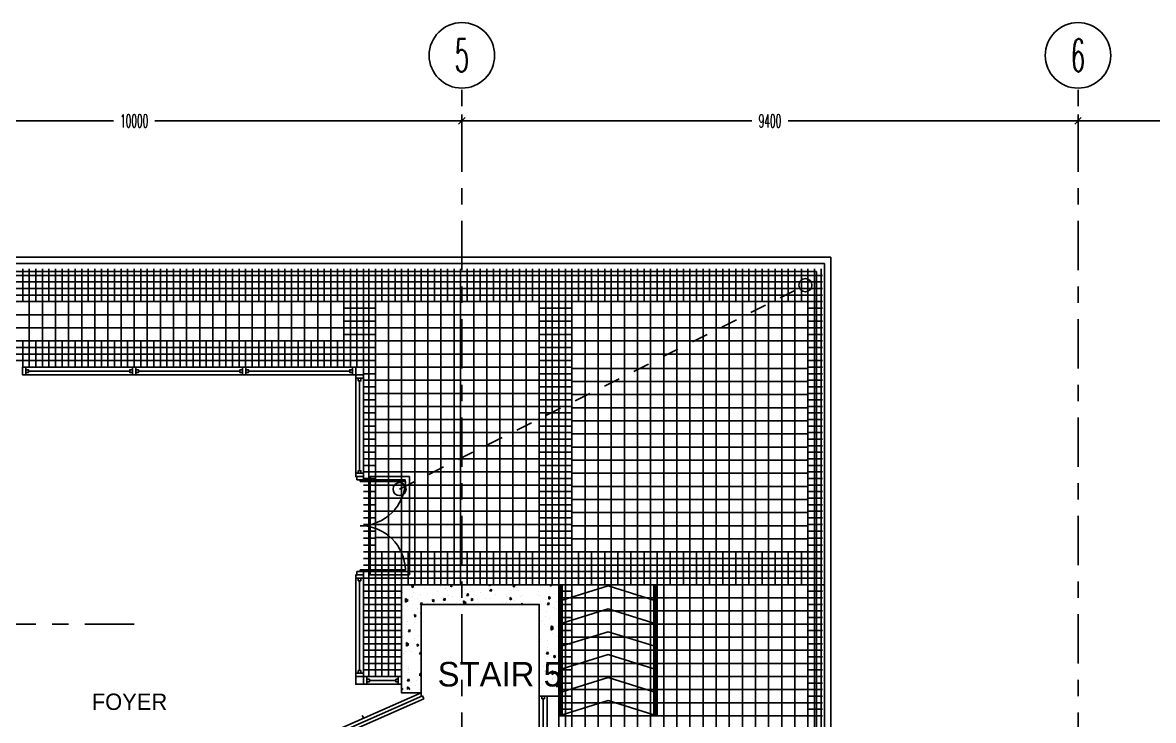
# Model space of a CAD drawing. Extents: x -15993 to 86771, y -21965 to 41866.
# Drawn here: x 33998 to 51250, y 15130 to 25777 of the extents above; entities that cross this region are included whole.
import ezdxf
from ezdxf.enums import TextEntityAlignment as Align

# ---------------------------------------------------------------- set-up
doc = ezdxf.new("R2010")
doc.units = 0
doc.header["$LTSCALE"] = 100
doc.header["$MEASUREMENT"] = 0
doc.header["$PDMODE"] = 3
doc.header["$PDSIZE"] = -5
doc.linetypes.add('HIDDEN', pattern=[5, 2.5, -2.5])
doc.linetypes.add('X030--AG$0$CENTER', pattern=[15, 7.5, -2.5, 2.5, -2.5])
doc.layers.get('0').update_dxf_attribs({"color": 8, "linetype": 'CONTINUOUS'})
doc.layers.get('DEFPOINTS').update_dxf_attribs({"color": 8, "linetype": 'CONTINUOUS'})
for name, color, linetype in [('000-H', 8, 'CONTINUOUS'), ('030--', 8, 'CONTINUOUS'), ('200-T', 8, 'CONTINUOUS'), ('240--', 8, 'CONTINUOUS'), ('280--', 8, 'CONTINUOUS'), ('310--', 8, 'CONTINUOUS'), ('320--', 8, 'CONTINUOUS'), ('431--', 8, 'CONTINUOUS'), ('432--', 8, 'CONTINUOUS'), ('900--', 8, 'CONTINUOUS'), ('950--', 8, 'CONTINUOUS'), ('960--', 8, 'CONTINUOUS'), ('X030--AG$0$000-D', 8, 'CONTINUOUS'), ('X030--AG$0$030--', 8, 'CONTINUOUS')]:
    doc.layers.add(name, color=color, linetype=linetype)
doc.styles.add('HELV', font='hvl____.pfb')
doc.styles.add('ROMANS_5', font='romans.shx', dxfattribs={"width": 0.5})
doc.styles.add('X030--AG$0$ROMANS_5', font='ROMANS.SHX', dxfattribs={"width": 0.5})
doc.dimstyles.new('100', dxfattribs={"dimscale": 100, "dimtxt": 2, "dimasz": 0, "dimexe": 1, "dimexo": 5, "dimgap": 1, "dimtad": 0, "dimrnd": 1, "dimdsep": 46, "dimtxsty": 'ROMANS_5', "dimtsz": 0.5, "dimcen": 1, "dimdle": 1, "dimadec": 0, "dimazin": 0, "dimtfac": 1, "dimtix": 1, "dimtofl": 0, "dimtmove": 2, "dimatfit": 3, "dimfxl": 1, "dimtolj": 1, "dimarcsym": 0})

# ---------------------------------------------------------------- blocks, each defined once
blk = doc.blocks.new('W900')
at = {"layer": '310--'}
blk.add_line((860, 60), (40, 60), dxfattribs=at)
at = {"layer": '310--', "color": 8}
blk.add_lwpolyline([(900, 0), (900, 120), (0, 120), (0, 0)], close=True, dxfattribs=at)
at = {"layer": '310--'}
for points in [[(40, 40), (40, 80), (0, 80), (0, 40)], [(860, 40), (860, 80), (900, 80), (900, 40)]]:
    blk.add_lwpolyline(points, close=True, dxfattribs=at)
blk = doc.blocks.new('D2-1500')
at = {"color": 0}
for points in [[(75, 50), (75, 737), (50, 737), (50, 50)], [(1425, 50), (1425, 737), (1450, 737), (1450, 50)], [(50, 0), (0, 0), (0, 100), (50, 100)], [(1450, 0), (1500, 0), (1500, 100), (1450, 100)]]:
    blk.add_lwpolyline(points, close=True, dxfattribs=at)
for centre, start, end in [((62, 50), 0, 88.9582), ((1438, 50), 91.0418, 180)]:
    blk.add_arc(centre, 688, start, end, dxfattribs=at)
blk = doc.blocks.new('*X221')
at = {"color": 0}
for p, q in [((39792, 17084), (39792, 17084)), ((39894, 17127), (39894, 17127)), ((39942, 17155), (39939, 17192)), ((39965, 17174), (39939, 17192)), ((39942, 17155), (39965, 17174)), ((39956, 17087), (39956, 17087)), ((40062, 17172), (40062, 17172)), ((40133, 17146), (40133, 17146)), ((40323, 17103), (40323, 17103)), ((40374, 17167), (40374, 17167)), ((40446, 17135), (40446, 17135)), ((40451, 17136), (40451, 17136)), ((40486, 17111), (40486, 17111)), ((40533, 17169), (40530, 17200)), ((40533, 17169), (40556, 17189)), ((40556, 17188), (40539, 17200)), ((40613, 17186), (40613, 17186)), ((40745, 17122), (40745, 17122)), ((40829, 17092), (40829, 17092)), ((40882, 17094), (40882, 17094)), ((41099, 17180), (41099, 17180)), ((41112, 17138), (41112, 17138)), ((41124, 17184), (41122, 17200)), ((41124, 17184), (41143, 17200)), ((41127, 17099), (41142, 17133)), ((41127, 17099), (41157, 17104)), ((41157, 17104), (41142, 17133)), ((41263, 17178), (41263, 17178)), ((41274, 17145), (41274, 17145)), ((41457, 17113), (41457, 17113)), ((41481, 17167), (41495, 17200)), ((41481, 17167), (41510, 17173)), ((41482, 17142), (41482, 17142)), ((41510, 17173), (41497, 17200)), ((41533, 17156), (41533, 17156)), ((41571, 17109), (41571, 17109)), ((41693, 17137), (41693, 17137)), ((41714, 17198), (41714, 17200)), ((41714, 17198), (41716, 17200)), ((41865, 17100), (41865, 17100)), ((41900, 17172), (41900, 17172)), ((41937, 17153), (41937, 17153)), ((42050, 17179), (42049, 17200)), ((42050, 17179), (42078, 17200)), ((42062, 17179), (42062, 17179)), ((42136, 17188), (42136, 17188)), ((39842, 16935), (39841, 16991)), ((39879, 16961), (39841, 16991)), ((39842, 16935), (39879, 16961)), ((39905, 16962), (39905, 16962)), ((39948, 17024), (39948, 17024)), ((40017, 16995), (40017, 16995)), ((40067, 16892), (40082, 16927)), ((40070, 17051), (40070, 17051)), ((40096, 16900), (40082, 16927)), ((40176, 17050), (40176, 17050)), ((40180, 16914), (40180, 16914)), ((40257, 16938), (40254, 16975)), ((40280, 16957), (40254, 16975)), ((40255, 16955), (40255, 16955)), ((40257, 16938), (40280, 16957)), ((40289, 16928), (40289, 16928)), ((40420, 16961), (40436, 16995)), ((40420, 16961), (40450, 16967)), ((40420, 16934), (40420, 16934)), ((40450, 16967), (40436, 16995)), ((40497, 17034), (40497, 17034)), ((40559, 17013), (40559, 17013)), ((40660, 16953), (40660, 16953)), ((40685, 16913), (40685, 16913)), ((40728, 16900), (40727, 16954)), ((40764, 16924), (40727, 16954)), ((40731, 16900), (40764, 16924)), ((40760, 17067), (40760, 17067)), ((40774, 17030), (40789, 17064)), ((40774, 17030), (40803, 17036)), ((40803, 17036), (40789, 17064)), ((40848, 16952), (40845, 16990)), ((40871, 16972), (40845, 16990)), ((40848, 16952), (40871, 16972)), ((40900, 16974), (40900, 16974)), ((40942, 16970), (40942, 16970)), ((40977, 17074), (40977, 17074)), ((41066, 16997), (41066, 16997)), ((41140, 16993), (41140, 16993)), ((41212, 17058), (41212, 17058)), ((41326, 16936), (41326, 16936)), ((41362, 16915), (41362, 16915)), ((41374, 16929), (41374, 16929)), ((41380, 17013), (41380, 17013)), ((41439, 16967), (41435, 17004)), ((41462, 16986), (41435, 17004)), ((41439, 16967), (41462, 16986)), ((41496, 16956), (41496, 16956)), ((41596, 17020), (41596, 17020)), ((41613, 16900), (41613, 16916)), ((41633, 16900), (41613, 16916)), ((41620, 17032), (41620, 17032)), ((41729, 16931), (41729, 16931)), ((41860, 17052), (41860, 17052)), ((41877, 17040), (41877, 17040)), ((41892, 16938), (41892, 16938)), ((41979, 16978), (41979, 16978)), ((41983, 16920), (41983, 16920)), ((42004, 16894), (42020, 16928)), ((42034, 16899), (42020, 16928)), ((42029, 16981), (42026, 17019)), ((42052, 17001), (42026, 17019)), ((42029, 16981), (42052, 17001)), ((42099, 17072), (42099, 17072)), ((42150, 16949), (42150, 16949)), ((39786, 16846), (39786, 16846)), ((39874, 16870), (39874, 16870)), ((39940, 16895), (39940, 16895)), ((39981, 16706), (39978, 16744)), ((40004, 16726), (39978, 16744)), ((40019, 16840), (40019, 16840)), ((40058, 16774), (40058, 16774)), ((40064, 16762), (40064, 16762)), ((40067, 16892), (40080, 16895)), ((41103, 16903), (41103, 16903)), ((41906, 16820), (41906, 16820)), ((41989, 16791), (41989, 16791)), ((42004, 16894), (42034, 16899)), ((42092, 16856), (42092, 16856)), ((42111, 16818), (42111, 16818)), ((42146, 16839), (42146, 16839)), ((39861, 16593), (39861, 16593)), ((39863, 16639), (39863, 16639)), ((39981, 16706), (40004, 16726)), ((39982, 16620), (39982, 16620)), ((39987, 16662), (39987, 16662)), ((41914, 16637), (41914, 16637)), ((41936, 16654), (41936, 16654)), ((41953, 16588), (41953, 16588)), ((41979, 16708), (41979, 16708)), ((42030, 16688), (42030, 16688)), ((42069, 16533), (42065, 16570)), ((42092, 16552), (42065, 16570)), ((42175, 16551), (42180, 16563)), ((39793, 16409), (39793, 16409)), ((39884, 16481), (39899, 16516)), ((39884, 16481), (39913, 16487)), ((39913, 16487), (39899, 16516)), ((39976, 16517), (39976, 16517)), ((40033, 16430), (40033, 16430)), ((42049, 16532), (42049, 16532)), ((42064, 16504), (42062, 16560)), ((42100, 16531), (42062, 16560)), ((42064, 16504), (42100, 16531)), ((42069, 16533), (42092, 16552)), ((42076, 16455), (42076, 16455)), ((42098, 16541), (42098, 16541)), ((42163, 16410), (42163, 16410)), ((42175, 16551), (42180, 16552)), ((42176, 16482), (42176, 16482)), ((39811, 16379), (39811, 16379)), ((39819, 16310), (39819, 16310)), ((39856, 16260), (39855, 16316)), ((39893, 16286), (39855, 16316)), ((39856, 16260), (39893, 16286)), ((39973, 16386), (39973, 16386)), ((39973, 16344), (39973, 16344)), ((40021, 16258), (40017, 16295)), ((40044, 16277), (40017, 16295)), ((40021, 16258), (40044, 16277)), ((41893, 16326), (41893, 16326)), ((41902, 16360), (41902, 16360)), ((41999, 16355), (41999, 16355)), ((42005, 16240), (42005, 16240)), ((42122, 16223), (42122, 16223)), ((42167, 16247), (42167, 16247)), ((39803, 16144), (39803, 16144)), ((39839, 16177), (39839, 16177)), ((39898, 16190), (39898, 16190)), ((39933, 16188), (39933, 16188)), ((40046, 16066), (40046, 16066)), ((40054, 16139), (40070, 16173)), ((40054, 16139), (40080, 16144)), ((40061, 16156), (40061, 16156)), ((40080, 16152), (40070, 16173)), ((40080, 16197), (40080, 16197)), ((41992, 16140), (42007, 16174)), ((41992, 16140), (42021, 16146)), ((42006, 16204), (42006, 16204)), ((42021, 16146), (42007, 16174)), ((42013, 16110), (42013, 16110)), ((42046, 16123), (42046, 16123)), ((42108, 16085), (42105, 16122)), ((42131, 16104), (42105, 16122)), ((42108, 16085), (42131, 16104)), ((42120, 16082), (42120, 16082)), ((42135, 16137), (42135, 16137)), ((39886, 15945), (39886, 15945)), ((39886, 15913), (39886, 15913)), ((39891, 15914), (39891, 15914)), ((41939, 15957), (41939, 15957)), ((41962, 15872), (41962, 15872)), ((41997, 16006), (41997, 16006)), ((42077, 15829), (42076, 15886)), ((42114, 15856), (42076, 15886)), ((42092, 15890), (42092, 15890)), ((42169, 15990), (42169, 15990)), ((39871, 15728), (39887, 15762)), ((39871, 15728), (39901, 15734)), ((39901, 15734), (39887, 15762)), ((39889, 15856), (39889, 15856)), ((39932, 15712), (39932, 15712)), ((40003, 15734), (40003, 15734)), ((40060, 15810), (40057, 15847)), ((40080, 15831), (40057, 15847)), ((40060, 15810), (40080, 15827)), ((42076, 15750), (42076, 15750)), ((42077, 15829), (42114, 15856)), ((42085, 15776), (42085, 15776)), ((42123, 15860), (42123, 15860)), ((42162, 15798), (42177, 15832)), ((42162, 15798), (42180, 15801)), ((42180, 15826), (42177, 15832)), ((39782, 15600), (39781, 15616)), ((39804, 15600), (39781, 15616)), ((39870, 15600), (39869, 15641)), ((39907, 15612), (39869, 15641)), ((39891, 15600), (39907, 15612)), ((39997, 15663), (39997, 15663)), ((41898, 15637), (41898, 15637)), ((41926, 15680), (41926, 15680)), ((42138, 15658), (42138, 15658)), ((42147, 15637), (42144, 15674)), ((42170, 15656), (42144, 15674)), ((42147, 15637), (42170, 15656))]:
    blk.add_line(p, q, dxfattribs=at)
blk = doc.blocks.new('*D752')
at = {"layer": 'DEFPOINTS', "color": 0, "transparency": 16777216}
for p in [(40700, 24277), (30700, 23677), (40700, 23677)]:
    blk.add_point(p, dxfattribs=at)
at = {"layer": 'X030--AG$0$000-D', "color": 0, "lineweight": -2, "transparency": 16777216}
for p, q in [((30650, 24227), (30750, 24327)), ((30700, 24177), (30700, 24377)), ((40650, 24227), (40750, 24327)), ((40700, 24177), (40700, 24377)), ((30600, 24277), (35383, 24277)), ((40800, 24277), (36017, 24277))]:
    blk.add_line(p, q, dxfattribs=at)
at = {"layer": 'X030--AG$0$000-D', "color": 0, "transparency": 16777216, "insert": (35700, 24277), "char_height": 200, "attachment_point": 5, "style": 'ROMANS_5'}
blk.add_mtext('\\A1;10000', dxfattribs=at)
blk = doc.blocks.new('*D763')
at = {"layer": 'DEFPOINTS', "color": 0, "transparency": 16777216}
for p in [(61100, 24277), (50100, 23677), (61100, 23677)]:
    blk.add_point(p, dxfattribs=at)
at = {"layer": 'X030--AG$0$000-D', "color": 0, "lineweight": -2, "transparency": 16777216}
for p, q in [((50050, 24227), (50150, 24327)), ((50100, 24177), (50100, 24377)), ((61050, 24227), (61150, 24327)), ((61100, 24177), (61100, 24377)), ((50000, 24277), (55283, 24277)), ((61200, 24277), (55917, 24277))]:
    blk.add_line(p, q, dxfattribs=at)
at = {"layer": 'X030--AG$0$000-D', "color": 0, "transparency": 16777216, "insert": (55600, 24277), "char_height": 200, "attachment_point": 5, "style": 'ROMANS_5'}
blk.add_mtext('\\A1;11000', dxfattribs=at)
blk = doc.blocks.new('*D764')
at = {"layer": 'DEFPOINTS', "color": 0, "transparency": 16777216}
for p in [(50100, 24277), (40700, 23677), (50100, 23677)]:
    blk.add_point(p, dxfattribs=at)
at = {"layer": 'X030--AG$0$000-D', "color": 0, "lineweight": -2, "transparency": 16777216}
for p, q in [((40650, 24227), (40750, 24327)), ((40700, 24177), (40700, 24377)), ((50050, 24227), (50150, 24327)), ((50100, 24177), (50100, 24377)), ((40600, 24277), (45124, 24277)), ((50200, 24277), (45676, 24277))]:
    blk.add_line(p, q, dxfattribs=at)
at = {"layer": 'X030--AG$0$000-D', "color": 0, "transparency": 16777216, "insert": (45400, 24277), "char_height": 200, "attachment_point": 5, "style": 'ROMANS_5'}
blk.add_mtext('\\A1;9400', dxfattribs=at)

msp = doc.modelspace()

# ---------------------------------------------------------------- linework, layer by layer
at = {"layer": '030--', "color": 8}
for centre in [(40700, 25276.757), (50100, 25276.757)]:
    msp.add_circle(centre, 500, dxfattribs=at)
at = {"layer": '240--'}
for p, q in [((46230, 17200), (42180, 17200)), ((43630, 15200), (43630, 17200)), ((43655, 15200), (43655, 17200)), ((43680, 15200), (43680, 17200)), ((40080, 15550), (40080, 15495.377)), ((40100.131, 15504.232), (36112.511, 13750.32)), ((40120.262, 15458.463), (36138.293, 13707.037)), ((40100.131, 15504.232), (40120.262, 15458.463)), ((39176.506, 15202.608), (39202.289, 15159.325)), ((43680, 15200), (42180, 15200))]:
    msp.add_line(p, q, dxfattribs=at)
at = {"layer": '240--', "color": 8}
msp.add_line((40080, 15550), (36132.845, 13813.886), dxfattribs=at)
for points in [[(42230, 16965.523), (42930, 17182.844), (43630, 16965.523)], [(42230, 16615.523), (42930, 16832.844), (43630, 16615.523)], [(42230, 16265.523), (42930, 16482.844), (43630, 16265.523)], [(42230, 15915.523), (42930, 16132.844), (43630, 15915.523)], [(42230, 15565.523), (42930, 15782.844), (43630, 15565.523)], [(42230, 15215.523), (42930, 15432.844), (43630, 15215.523)]]:
    msp.add_lwpolyline(points, dxfattribs=at)
at = {"layer": '280--', "color": 8}
for p, q in [((42205, 17200), (42205, 15200)), ((42230, 17200), (42230, 15200)), ((42180, 15550), (42180, 13700))]:
    msp.add_line(p, q, dxfattribs=at)
at = {"layer": '280--'}
msp.add_lwpolyline([(41880, 15500), (42180, 15500), (42180, 17200), (39780, 17200), (39780, 15550), (40080, 15550), (40080, 16900), (41880, 16900)], close=True, dxfattribs=at)
at = {"layer": '310--', "color": 8}
for p, q in [((35674, 20520), (34047, 20520)), ((35674, 20400), (34047, 20400)), ((35634, 20460), (34087, 20460)), ((37353, 20520), (35726, 20520)), ((37353, 20400), (35726, 20400)), ((37313, 20460), (35766, 20460)), ((39030, 20520), (37403, 20520)), ((39030, 20400), (37403, 20400)), ((38990, 20460), (37443, 20460)), ((39080, 18900), (39080, 20350)), ((39140, 18940), (39140, 20310)), ((39200, 18900), (39200, 20350)), ((39080, 15850), (39080, 17300)), ((39140, 15890), (39140, 17260)), ((39200, 15850), (39200, 17300)), ((39730, 15800), (39250, 15800)), ((39690, 15740), (39290, 15740)), ((39730, 15680), (39250, 15680))]:
    msp.add_line(p, q, dxfattribs=at)
at = {"layer": '310--'}
for p, q in [((39080, 20520), (39200, 20520)), ((39080, 20400), (39200, 20400)), ((39200, 20520), (39200, 20400))]:
    msp.add_line(p, q, dxfattribs=at)
for points in [[(34047, 20520), (34047, 20400), (33997, 20400), (33997, 20520)], [(34047, 20480), (34047, 20440), (34087, 20440), (34087, 20480)], [(35674, 20480), (35674, 20440), (35634, 20440), (35634, 20480)], [(35726, 20400), (35674, 20400), (35674, 20520), (35726, 20520)], [(35726, 20480), (35726, 20440), (35766, 20440), (35766, 20480)], [(37353, 20480), (37353, 20440), (37313, 20440), (37313, 20480)], [(37403, 20400), (37353, 20400), (37353, 20520), (37403, 20520)], [(37403, 20480), (37403, 20440), (37443, 20440), (37443, 20480)], [(39030, 20480), (39030, 20440), (38990, 20440), (38990, 20480)], [(39080, 20400), (39030, 20400), (39030, 20520), (39080, 20520)], [(39200, 20400), (39080, 20400), (39080, 20350), (39200, 20350)], [(39160, 20350), (39160, 20310), (39120, 20310), (39120, 20350)], [(39200, 18900), (39080, 18900), (39080, 18850), (39200, 18850)], [(39160, 18900), (39160, 18940), (39120, 18940), (39120, 18900)], [(39200, 17350), (39080, 17350), (39080, 17300), (39200, 17300)], [(39160, 17300), (39160, 17260), (39120, 17260), (39120, 17300)], [(39160, 15850), (39160, 15890), (39120, 15890), (39120, 15850)], [(39200, 15850), (39080, 15850), (39080, 15800), (39200, 15800)], [(39200, 15680), (39080, 15680), (39080, 15800), (39200, 15800)], [(39250, 15680), (39250, 15800), (39200, 15800), (39200, 15680)], [(39290, 15760), (39290, 15720), (39250, 15720), (39250, 15760)], [(39690, 15760), (39690, 15720), (39730, 15720), (39730, 15760)], [(39780, 15680), (39780, 15800), (39730, 15800), (39730, 15680)]]:
    msp.add_lwpolyline(points, close=True, dxfattribs=at)
at = {"layer": '320--'}
msp.add_lwpolyline([(39900, 17350), (39900, 18850), (39300, 18850), (39300, 17350)], close=True, dxfattribs=at)
at = {"layer": '431--', "color": 8}
for p, q in [((25200, 21920), (46200, 21920)), ((34000, 22020), (34000, 21520)), ((34100, 22020), (34100, 21520)), ((34200, 22020), (34200, 21520)), ((34300, 22020), (34300, 21520)), ((34400, 22020), (34400, 21520)), ((34500, 22020), (34500, 21520)), ((34600, 22020), (34600, 21520)), ((34700, 22020), (34700, 21520)), ((34800, 22020), (34800, 21520)), ((34900, 22020), (34900, 21520)), ((35000, 22020), (35000, 21520)), ((35100, 22020), (35100, 21520)), ((35200, 22020), (35200, 21520)), ((35300, 22020), (35300, 21520)), ((35400, 22020), (35400, 21520)), ((35500, 22020), (35500, 21520)), ((35600, 22020), (35600, 21520)), ((35700, 22020), (35700, 21520)), ((35800, 22020), (35800, 21520)), ((35900, 22020), (35900, 21520)), ((36000, 22020), (36000, 21520)), ((36100, 22020), (36100, 21520)), ((36200, 22020), (36200, 21520)), ((36300, 22020), (36300, 21520)), ((36400, 22020), (36400, 21520)), ((36500, 22020), (36500, 21520)), ((36600, 22020), (36600, 21520)), ((36700, 22020), (36700, 21520)), ((36800, 22020), (36800, 21520)), ((36900, 22020), (36900, 21520)), ((37000, 22020), (37000, 21520)), ((37100, 22020), (37100, 21520)), ((37200, 22020), (37200, 21520)), ((37300, 22020), (37300, 21520)), ((37400, 22020), (37400, 21520)), ((37500, 22020), (37500, 21520)), ((37600, 22020), (37600, 21520)), ((37700, 22020), (37700, 21520)), ((37800, 22020), (37800, 21520)), ((37900, 22020), (37900, 21520)), ((38000, 22020), (38000, 21520)), ((38100, 22020), (38100, 21520)), ((38200, 22020), (38200, 21520)), ((38300, 22020), (38300, 21520)), ((38400, 22020), (38400, 21520)), ((38500, 22020), (38500, 21520)), ((38600, 22020), (38600, 21520)), ((38700, 22020), (38700, 21520)), ((38800, 22020), (38800, 21520)), ((38900, 22020), (38900, 20520)), ((39000, 22020), (39000, 20520)), ((39100, 22020), (39100, 20520)), ((39200, 22020), (39200, 20520)), ((39280, 22020), (39280, 15800)), ((39380, 22020), (39380, 15800)), ((39480, 22020), (39480, 21520)), ((39580, 22020), (39580, 21520)), ((39680, 22020), (39680, 21520)), ((39780, 22020), (39780, 21520)), ((39780, 22020), (39780, 21520)), ((39880, 22020), (39880, 21520)), ((39980, 22020), (39980, 21520)), ((40080, 22020), (40080, 21520)), ((40180, 22020), (40180, 21520)), ((40280, 22020), (40280, 21520)), ((40380, 22020), (40380, 21520)), ((40480, 22020), (40480, 21520)), ((40580, 22020), (40580, 21520)), ((40680, 22020), (40680, 21520)), ((40780, 22020), (40780, 21520)), ((40880, 22020), (40880, 21520)), ((40980, 22020), (40980, 21520)), ((41080, 22020), (41080, 21520)), ((41180, 22020), (41180, 21520)), ((41280, 22020), (41280, 21520)), ((41380, 22020), (41380, 21520)), ((41480, 22020), (41480, 21520)), ((41580, 22020), (41580, 21520)), ((41680, 22020), (41680, 21520)), ((41780, 22020), (41780, 21520)), ((41880, 22020), (41880, 17200)), ((41980, 22020), (41980, 17200)), ((42080, 22020), (42080, 17200)), ((42180, 22020), (42180, 17200)), ((42280, 22020), (42280, 10650)), ((42380, 22020), (42380, 10650)), ((42480, 22020), (42480, 21520)), ((42580, 22020), (42580, 21520)), ((42680, 22020), (42680, 21520)), ((42780, 22020), (42780, 21520)), ((42880, 22020), (42880, 21520)), ((42980, 22020), (42980, 21520)), ((43080, 22020), (43080, 21520)), ((43180, 22020), (43180, 21520)), ((43280, 22020), (43280, 21520)), ((43380, 22020), (43380, 21520)), ((43480, 22020), (43480, 21520)), ((43580, 22020), (43580, 21520)), ((43680, 22020), (43680, 21520)), ((43780, 22020), (43780, 21520)), ((43880, 22020), (43880, 21520)), ((43980, 22020), (43980, 21520)), ((44080, 22020), (44080, 21520)), ((44180, 22020), (44180, 21520)), ((44280, 22020), (44280, 21520)), ((44380, 22020), (44380, 21520)), ((44480, 22020), (44480, 21520)), ((44580, 22020), (44580, 21520)), ((44680, 22020), (44680, 21520)), ((44780, 22020), (44780, 21520)), ((44880, 22020), (44880, 21520)), ((44980, 22020), (44980, 21520)), ((45080, 22020), (45080, 21520)), ((45180, 22020), (45180, 21520)), ((45280, 22020), (45280, 21520)), ((45380, 22020), (45380, 21520)), ((45480, 22020), (45480, 21520)), ((45580, 22020), (45580, 21520)), ((45680, 22020), (45680, 21520)), ((45780, 22020), (45780, 21520)), ((45880, 22020), (45880, 21520)), ((45980, 10650), (45980, 22020)), ((46080, 12051.142), (46080, 22020)), ((46180, 13550), (46180, 22020)), ((25200, 21820), (46200, 21820)), ((25200, 21720), (46200, 21720)), ((25200, 21620), (46200, 21620)), ((25200, 21520), (46200, 21520)), ((38900, 21420), (39380, 21420)), ((41880, 21420), (42380, 21420)), ((45980, 21420), (46200, 21420)), ((38900, 21320), (39380, 21320)), ((38900, 21220), (39380, 21220)), ((41880, 21320), (42380, 21320)), ((41880, 21220), (42380, 21220)), ((45980, 21320), (46200, 21320)), ((45980, 21220), (46200, 21220)), ((38900, 21120), (39380, 21120)), ((41880, 21120), (42380, 21120)), ((45980, 21120), (46200, 21120)), ((32020, 20920), (39380, 20920)), ((34000, 20920), (34000, 20520)), ((34100, 20920), (34100, 20520)), ((34200, 20920), (34200, 20520)), ((34300, 20920), (34300, 20520)), ((34400, 20920), (34400, 20520)), ((34500, 20920), (34500, 20520)), ((34600, 20920), (34600, 20520)), ((34700, 20920), (34700, 20520)), ((34800, 20920), (34800, 20520)), ((34900, 20920), (34900, 20520)), ((35000, 20920), (35000, 20520)), ((35100, 20920), (35100, 20520)), ((35200, 20920), (35200, 20520)), ((35300, 20920), (35300, 20520)), ((35400, 20920), (35400, 20520)), ((35500, 20920), (35500, 20520)), ((35600, 20920), (35600, 20520)), ((35700, 20920), (35700, 20520)), ((35800, 20920), (35800, 20520)), ((35900, 20920), (35900, 20520)), ((36000, 20920), (36000, 20520)), ((36100, 20920), (36100, 20520)), ((36200, 20920), (36200, 20520)), ((36300, 20920), (36300, 20520)), ((36400, 20920), (36400, 20520)), ((36500, 20920), (36500, 20520)), ((36600, 20920), (36600, 20520)), ((36700, 20920), (36700, 20520)), ((36800, 20920), (36800, 20520)), ((36900, 20920), (36900, 20520)), ((37000, 20920), (37000, 20520)), ((37100, 20920), (37100, 20520)), ((37200, 20920), (37200, 20520)), ((37300, 20920), (37300, 20520)), ((37400, 20920), (37400, 20520)), ((37500, 20920), (37500, 20520)), ((37600, 20920), (37600, 20520)), ((37700, 20920), (37700, 20520)), ((37800, 20920), (37800, 20520)), ((37900, 20920), (37900, 20520)), ((38000, 20920), (38000, 20520)), ((38100, 20920), (38100, 20520)), ((38200, 20920), (38200, 20520)), ((38300, 20920), (38300, 20520)), ((38400, 20920), (38400, 20520)), ((38500, 20920), (38500, 20520)), ((38600, 20920), (38600, 20520)), ((38700, 20920), (38700, 20520)), ((38800, 20920), (38800, 20520)), ((38900, 21020), (39380, 21020)), ((41880, 21020), (42380, 21020)), ((41880, 20920), (42380, 20920)), ((45980, 21020), (46200, 21020)), ((45980, 20920), (46200, 20920)), ((32020, 20820), (39380, 20820)), ((32020, 20720), (39380, 20720)), ((41880, 20820), (42380, 20820)), ((41880, 20720), (42380, 20720)), ((45980, 20820), (46200, 20820)), ((45980, 20720), (46200, 20720)), ((32020, 20620), (39380, 20620)), ((41880, 20620), (42380, 20620)), ((45980, 20620), (46200, 20620)), ((39200, 20520), (39380, 20520)), ((39200, 20420), (39380, 20420)), ((41880, 20520), (42380, 20520)), ((41880, 20420), (42380, 20420)), ((45980, 20520), (46200, 20520)), ((45980, 20420), (46200, 20420)), ((39200, 20320), (39380, 20320)), ((39200, 20220), (39380, 20220)), ((41880, 20320), (42380, 20320)), ((41880, 20220), (42380, 20220)), ((45980, 20320), (46200, 20320)), ((45980, 20220), (46200, 20220)), ((39200, 20120), (39380, 20120)), ((39200, 20020), (39380, 20020)), ((41880, 20120), (42380, 20120)), ((41880, 20020), (42380, 20020)), ((45980, 20120), (46200, 20120)), ((45980, 20020), (46200, 20020)), ((39200, 19920), (39380, 19920)), ((41880, 19920), (42380, 19920)), ((45980, 19920), (46200, 19920)), ((39200, 19820), (39380, 19820)), ((39200, 19720), (39380, 19720)), ((41880, 19820), (42380, 19820)), ((41880, 19720), (42380, 19720)), ((45980, 19820), (46200, 19820)), ((45980, 19720), (46200, 19720)), ((39200, 19620), (39380, 19620)), ((39200, 19520), (39380, 19520)), ((41880, 19620), (42380, 19620)), ((41880, 19520), (42380, 19520)), ((45980, 19620), (46200, 19620)), ((45980, 19520), (46200, 19520)), ((39200, 19420), (39380, 19420)), ((41880, 19420), (42380, 19420)), ((45980, 19420), (46200, 19420)), ((39200, 19320), (39380, 19320)), ((39200, 19220), (39380, 19220)), ((41880, 19320), (42380, 19320)), ((41880, 19220), (42380, 19220)), ((45980, 19320), (46200, 19320)), ((45980, 19220), (46200, 19220)), ((39200, 19120), (39380, 19120)), ((39200, 19020), (39380, 19020)), ((41880, 19120), (42380, 19120)), ((41880, 19020), (42380, 19020)), ((45980, 19120), (46200, 19120)), ((45980, 19020), (46200, 19020)), ((39200, 18920), (39380, 18920)), ((39200, 18820), (39380, 18820)), ((41880, 18920), (42380, 18920)), ((41880, 18820), (42380, 18820)), ((45980, 18920), (46200, 18920)), ((45980, 18820), (46200, 18820)), ((39200, 18720), (39380, 18720)), ((41880, 18720), (42380, 18720)), ((45980, 18720), (46200, 18720)), ((39200, 18620), (39380, 18620)), ((39200, 18520), (39380, 18520)), ((41880, 18620), (42380, 18620)), ((41880, 18520), (42380, 18520)), ((45980, 18620), (46200, 18620)), ((45980, 18520), (46200, 18520)), ((39200, 18420), (39380, 18420)), ((39200, 18320), (39380, 18320)), ((41880, 18420), (42380, 18420)), ((41880, 18320), (42380, 18320)), ((45980, 18420), (46200, 18420)), ((45980, 18320), (46200, 18320)), ((39200, 18220), (39380, 18220)), ((39200, 18120), (39380, 18120)), ((41880, 18220), (42380, 18220)), ((41880, 18120), (42380, 18120)), ((45980, 18220), (46200, 18220)), ((45980, 18120), (46200, 18120)), ((39200, 18015), (39380, 18015)), ((41880, 18015), (42380, 18015)), ((45980, 18015), (46200, 18015)), ((39200, 17910), (39380, 17910)), ((39200, 17805), (39380, 17805)), ((41880, 17910), (42380, 17910)), ((41880, 17805), (42380, 17805)), ((45980, 17910), (46200, 17910)), ((45980, 17805), (46200, 17805)), ((39200, 17700), (46200, 17700)), ((39200, 17600), (46200, 17600)), ((39480, 17700), (39480, 15800)), ((39580, 17700), (39580, 15800)), ((39680, 17700), (39680, 15800)), ((39780, 17700), (39780, 17200)), ((39880, 17700), (39880, 17200)), ((39980, 17700), (39980, 17200)), ((40080, 17700), (40080, 17200)), ((40180, 17700), (40180, 17200)), ((40280, 17700), (40280, 17200)), ((40380, 17700), (40380, 17200)), ((40480, 17700), (40480, 17200)), ((40580, 17700), (40580, 17200)), ((40680, 17700), (40680, 17200)), ((40780, 17700), (40780, 17200)), ((40880, 17700), (40880, 17200)), ((40980, 17700), (40980, 17200)), ((41080, 17700), (41080, 17200)), ((41180, 17700), (41180, 17200)), ((41280, 17700), (41280, 17200)), ((41380, 17700), (41380, 17200)), ((41480, 17700), (41480, 17200)), ((41580, 17700), (41580, 17200)), ((41680, 17700), (41680, 17200)), ((41780, 17700), (41780, 17200)), ((42480, 17700), (42480, 17200)), ((42580, 17700), (42580, 17200)), ((42680, 17700), (42680, 17200)), ((42780, 17700), (42780, 17200)), ((42880, 17700), (42880, 17200)), ((42980, 17700), (42980, 17200)), ((43080, 17700), (43080, 17200)), ((43180, 17700), (43180, 17200)), ((43280, 17700), (43280, 17200)), ((43380, 17700), (43380, 17200)), ((43480, 17700), (43480, 17200)), ((43580, 17700), (43580, 17200)), ((43680, 17700), (43680, 17200)), ((43780, 17700), (43780, 17200)), ((43880, 17700), (43880, 17200)), ((43980, 17700), (43980, 17200)), ((44080, 17700), (44080, 17200)), ((44180, 17700), (44180, 17200)), ((44280, 17700), (44280, 17200)), ((44380, 17700), (44380, 17200)), ((44480, 17700), (44480, 17200)), ((44580, 17700), (44580, 17200)), ((44680, 17700), (44680, 17200)), ((44780, 17700), (44780, 17200)), ((44880, 17700), (44880, 17200)), ((44980, 17700), (44980, 17200)), ((45080, 17700), (45080, 17200)), ((45180, 17700), (45180, 17200)), ((45280, 17700), (45280, 17200)), ((45380, 17700), (45380, 17200)), ((45480, 17700), (45480, 17200)), ((45580, 17700), (45580, 17200)), ((45680, 17700), (45680, 17200)), ((45780, 17700), (45780, 17200)), ((45880, 17700), (45880, 17200)), ((39200, 17500), (46200, 17500)), ((39200, 17400), (46200, 17400)), ((39200, 17300), (46200, 17300)), ((39200, 17200), (39780, 17200)), ((39200, 17100), (39780, 17100)), ((42180, 17200), (46200, 17200)), ((42185.32, 17100), (42380, 17100)), ((45980, 17100), (46200, 17100)), ((39200, 17000), (39780, 17000)), ((42185.32, 17000), (42380, 17000)), ((45980, 17000), (46200, 17000)), ((39200, 16900), (39780, 16900)), ((39200, 16800), (39780, 16800)), ((42180, 16900), (42380, 16900)), ((42180, 16800), (42380, 16800)), ((45980, 16900), (46200, 16900)), ((45980, 16800), (46200, 16800)), ((39200, 16700), (39780, 16700)), ((39200, 16600), (39780, 16600)), ((42185.32, 16700), (42380, 16700)), ((42185.32, 16600), (42380, 16600)), ((45980, 16700), (46200, 16700)), ((45980, 16600), (46200, 16600)), ((39200, 16500), (39780, 16500)), ((39200, 16400), (39780, 16400)), ((42185.32, 16500), (42380, 16500)), ((42185.32, 16400), (42380, 16400)), ((45980, 16500), (46200, 16500)), ((45980, 16400), (46200, 16400)), ((39200, 16300), (39780, 16300)), ((42185.32, 16300), (42380, 16300)), ((45980, 16300), (46200, 16300)), ((39200, 16200), (39780, 16200)), ((39200, 16100), (39780, 16100)), ((42185.32, 16200), (42380, 16200)), ((42185.32, 16100), (42380, 16100)), ((45980, 16200), (46200, 16200)), ((45980, 16100), (46200, 16100)), ((39200, 16000), (39780, 16000)), ((39200, 15900), (39780, 15900)), ((42185.32, 16000), (42380, 16000)), ((42185.32, 15900), (42380, 15900)), ((45980, 16000), (46200, 16000)), ((45980, 15900), (46200, 15900)), ((42185.32, 15800), (42380, 15800)), ((42185.32, 15700), (42380, 15700)), ((45980, 15800), (46200, 15800)), ((45980, 15700), (46200, 15700)), ((42185.32, 15600), (42380, 15600)), ((45980, 15600), (46200, 15600)), ((42185.32, 15500), (42380, 15500)), ((42185.32, 15400), (42380, 15400)), ((45980, 15500), (46200, 15500)), ((45980, 15400), (46200, 15400)), ((42185.32, 15300), (42380, 15300)), ((42185.32, 15200), (42380, 15200)), ((45980, 15300), (46200, 15300)), ((45980, 15200), (46200, 15200))]:
    msp.add_line(p, q, dxfattribs=at)
at = {"layer": '432--', "color": 8}
for p, q in [((34100, 21520), (34100, 20920)), ((34300, 21520), (34300, 20920)), ((34500, 21520), (34500, 20920)), ((34700, 21520), (34700, 20920)), ((34900, 21520), (34900, 20920)), ((35100, 21520), (35100, 20920)), ((35300, 21520), (35300, 20920)), ((35500, 21520), (35500, 20920)), ((35700, 21520), (35700, 20920)), ((35900, 21520), (35900, 20920)), ((36100, 21520), (36100, 20920)), ((36300, 21520), (36300, 20920)), ((36500, 21520), (36500, 20920)), ((36700, 21520), (36700, 20920)), ((36900, 21520), (36900, 20920)), ((37100, 21520), (37100, 20920)), ((37300, 21520), (37300, 20920)), ((37500, 21520), (37500, 20920)), ((37700, 21520), (37700, 20920)), ((37900, 21520), (37900, 20920)), ((38100, 21520), (38100, 20920)), ((38300, 21520), (38300, 20920)), ((38500, 21520), (38500, 20920)), ((38700, 21520), (38700, 20920)), ((39580, 17700), (39580, 21520)), ((39780, 17700), (39780, 21520)), ((39980, 17700), (39980, 21520)), ((40180, 17700), (40180, 21520)), ((40380, 17700), (40380, 21520)), ((40580, 17700), (40580, 21520)), ((40680, 17700), (40680, 21520)), ((40880, 17700), (40880, 21520)), ((41080, 17700), (41080, 21520)), ((41280, 17700), (41280, 21520)), ((41480, 17700), (41480, 21520)), ((41680, 17700), (41680, 21520)), ((42380, 21520), (42380, 17700)), ((42580, 17700), (42580, 21527.245)), ((42780, 17700), (42780, 21527.245)), ((42980, 17700), (42980, 21527.245)), ((43180, 17700), (43180, 21527.245)), ((43380, 17700), (43380, 21527.245)), ((43580, 17700), (43580, 21527.245)), ((43780, 17700), (43780, 21527.245)), ((43980, 17700), (43980, 21527.245)), ((44180, 17700), (44180, 21527.245)), ((44380, 17700), (44380, 21527.245)), ((44580, 17700), (44580, 21527.245)), ((44780, 17700), (44780, 21527.245)), ((44980, 17700), (44980, 21527.245)), ((45180, 17700), (45180, 21527.245)), ((45380, 17700), (45380, 21527.245)), ((45580, 17700), (45580, 21527.245)), ((45780, 17700), (45780, 21527.245)), ((32500, 21320), (38900, 21320)), ((41880, 21320), (39380, 21320)), ((45980, 21320), (42380, 21320)), ((32500, 21120), (38900, 21120)), ((41880, 21120), (39380, 21120)), ((45980, 21120), (42380, 21120)), ((41880, 20920), (39380, 20920)), ((45980, 20920), (42380, 20920)), ((41880, 20720), (39380, 20720)), ((45980, 20720), (42380, 20720)), ((41880, 20520), (39380, 20520)), ((45980, 20500), (42380, 20500)), ((41880, 20320), (39380, 20320)), ((45980, 20300), (42380, 20300)), ((41880, 20120), (39380, 20120)), ((45980, 20100), (42380, 20100)), ((41880, 19920), (39380, 19920)), ((45980, 19900), (42380, 19900)), ((41880, 19720), (39380, 19720)), ((45980, 19700), (42380, 19700)), ((41880, 19520), (39380, 19520)), ((45980, 19500), (42380, 19500)), ((41880, 19320), (39380, 19320)), ((45980, 19300), (42380, 19300)), ((41880, 19120), (39380, 19120)), ((45980, 19100), (42380, 19100)), ((41880, 18920), (39380, 18920)), ((45980, 18900), (42380, 18900)), ((41880, 18720), (39380, 18720)), ((45980, 18700), (42380, 18700)), ((41880, 18520), (39380, 18520)), ((45980, 18500), (42380, 18500)), ((41880, 18320), (39380, 18320)), ((45980, 18300), (42380, 18300)), ((41880, 18120), (39380, 18120)), ((45980, 18100), (42380, 18100)), ((41880, 17920), (39380, 17920)), ((45980, 17900), (42380, 17900)), ((42580, 17200), (42580, 12150)), ((42780, 12150), (42780, 17200)), ((42980, 12150), (42980, 17200)), ((43180, 12150), (43180, 17200)), ((43380, 12150), (43380, 17200)), ((43580, 12150), (43580, 17200)), ((43780, 12150), (43780, 17200)), ((43980, 12150), (43980, 17200)), ((44180, 12150), (44180, 17200)), ((44380, 12150), (44380, 17200)), ((44580, 12150), (44580, 17200)), ((44780, 12150), (44780, 17200)), ((44980, 12150), (44980, 17200)), ((45180, 12150), (45180, 17200)), ((45380, 12150), (45380, 17200)), ((45580, 12150), (45580, 17200)), ((45780, 12150), (45780, 17200)), ((42380, 17000), (45980, 17000)), ((42380, 16800), (45980, 16800)), ((42380, 16600), (45980, 16600)), ((42380, 16400), (45980, 16400)), ((42380, 16200), (45980, 16200)), ((42380, 16000), (45980, 16000)), ((42380, 15800), (45980, 15800)), ((42380, 15600), (45980, 15600)), ((42380, 15400), (45980, 15400)), ((42380, 15200), (45980, 15200))]:
    msp.add_line(p, q, dxfattribs=at)
at = {"layer": '900--', "color": 8}
for p, q in [((25020, 22200), (46330, 22200)), ((25120, 22100), (46230, 22100)), ((25120, 22100), (46230, 22100)), ((46230, 22100), (46230, 13600)), ((46330, 22200), (46330, 13700))]:
    msp.add_line(p, q, dxfattribs=at)
at = {"layer": '950--'}
for p, q in [((46230, 22100), (25120, 22100)), ((46230, 13600), (46230, 22100)), ((46110, 21980), (25240, 21980)), ((46110, 13550), (46110, 21980))]:
    msp.add_line(p, q, dxfattribs=at)
at = {"layer": '960--', "linetype": 'HIDDEN'}
msp.add_line((39749.449, 18659.289), (45941.523, 21770.552), dxfattribs=at)
at = {"layer": '960--'}
for centre in [(45941.523, 21770.552), (39749.449, 18659.289)]:
    msp.add_circle(centre, 100, dxfattribs=at)
at = {"layer": 'X030--AG$0$030--', "linetype": 'X030--AG$0$CENTER'}
for p, q in [((40700, -15500), (40700, 24776.757)), ((50100, -15500), (50100, 24776.757)), ((35700, 16600), (-3350, 16600))]:
    msp.add_line(p, q, dxfattribs=at)

# ---------------------------------------------------------------- block references
at = {"rotation": 270}
msp.add_blockref('W900', (41880, 15500), dxfattribs=at)
at = {"layer": '000-H'}
msp.add_blockref('*X221', (0, 0), dxfattribs=at)
at = {"layer": '320--', "xscale": -1, "rotation": 270}
msp.add_blockref('D2-1500', (39100, 17350), dxfattribs=at)

# ---------------------------------------------------------------- texts
at = {"layer": '030--', "color": 8, "linetype": 'Continuous', "style": 'X030--AG$0$ROMANS_5', "width": 0.5}
for s, p in [('5', (40700, 25276.757)), ('6', (50100, 25276.757))]:
    msp.add_text(s, height=500, dxfattribs=at).set_placement(p, align=Align.MIDDLE)
at = {"layer": '200-T', "style": 'HELV'}
for s, height, p in [('STAIR 5', 375, (40330.172, 15646.875)), ('FOYER', 250, (35053.024, 15289.037))]:
    msp.add_text(s, height=height, dxfattribs=at).set_placement(p)

# ---------------------------------------------------------------- dimensions: what is measured, and where the dimension line sits
at = {"layer": 'X030--AG$0$000-D'}
for base, p1, p2, picture, middle in [((40700, 24276.757), (30700, 23676.757), (40700, 23676.757), '*D752', (35700, 24276.757)), ((50100, 24276.757), (40700, 23676.757), (50100, 23676.757), '*D764', (45400, 24276.757)), ((61100, 24276.757), (50100, 23676.757), (61100, 23676.757), '*D763', (55600, 24276.757))]:
    dim = msp.add_linear_dim(base=base, p1=p1, p2=p2, dimstyle='100', dxfattribs=at)
    dim.commit()
    dim.dimension.update_dxf_attribs({"geometry": picture, "text_midpoint": middle})

doc.saveas('drawing.dxf')
